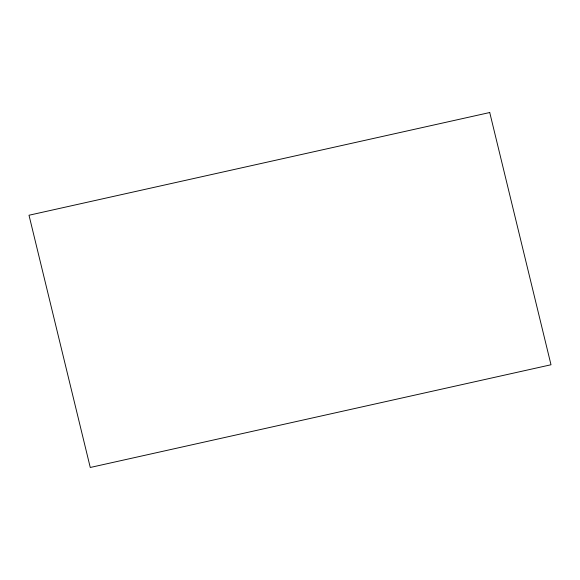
<?xml version="1.0" encoding="UTF-8"?>
<svg xmlns="http://www.w3.org/2000/svg" width="580" height="580" viewBox="0 0 580 580"><rect width="100%" height="100%" fill="white"/><g stroke="black" fill="none" stroke-linecap="round" stroke-linejoin="round"><path stroke-width="0.87" d="M489.738 112.527L29 215.238L90.263 467.473L551 364.762L489.738 112.527"/></g></svg>
